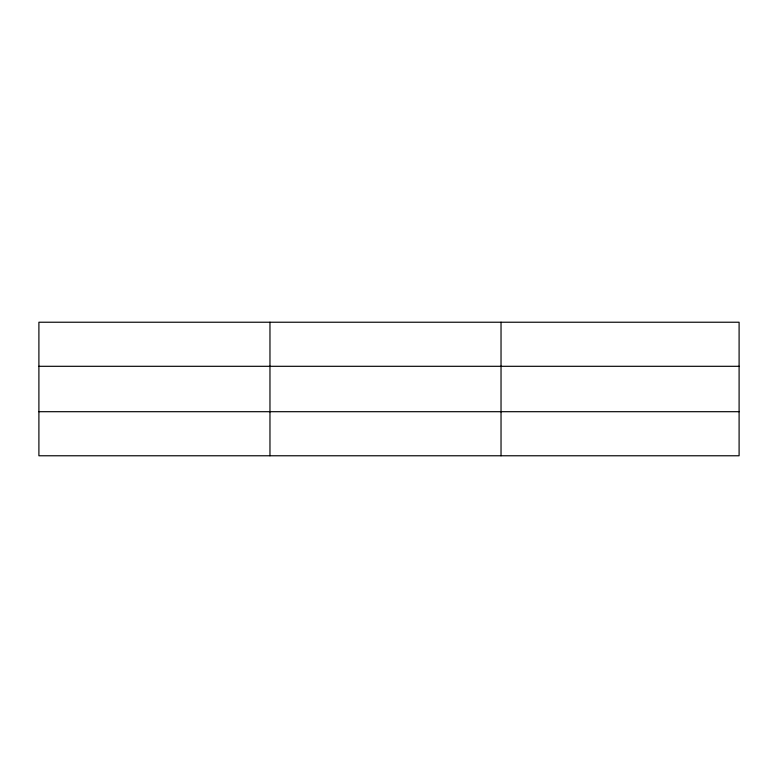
<?xml version="1.0" encoding="UTF-8"?>
<svg xmlns="http://www.w3.org/2000/svg" width="778" height="778" viewBox="0 0 778 778"><rect width="100%" height="100%" fill="white"/><g stroke="black" fill="none" stroke-linecap="round" stroke-linejoin="round"><path stroke-width="1.17" d="M269.966 455.772L269.966 322.228M501.032 455.772L501.032 322.228M739.1 366.302L739.1 322.228L38.9 322.228L38.9 455.772L739.1 455.772L739.1 366.302L38.9 366.302M38.9 411.698L739.1 411.698"/></g></svg>
